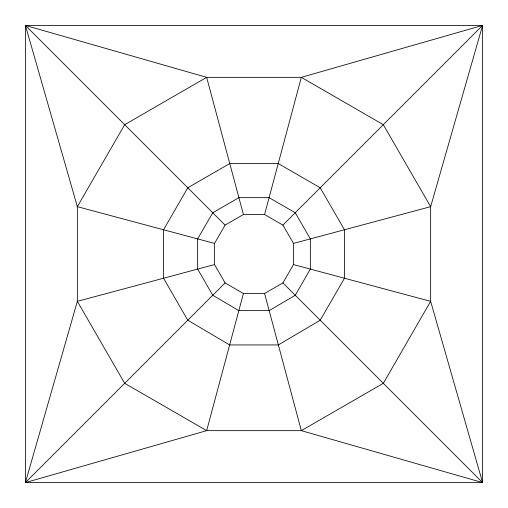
<?xml version="1.0" encoding="UTF-8"?>
<svg xmlns="http://www.w3.org/2000/svg" width="508" height="508" viewBox="0 0 508 508"><rect width="100%" height="100%" fill="white"/><g stroke="black" fill="none" stroke-linecap="round" stroke-linejoin="round"><path stroke-width="0.76" d="M243.421 293.491L206.667 430.651L25.4 482.6L25.4 25.4L482.6 25.4L482.6 482.6L25.4 482.6L77.349 301.333L77.349 206.667L25.4 25.4L206.667 77.349L301.333 77.349L482.6 25.4L430.651 206.667L430.651 301.333L482.6 482.6L301.333 430.651L206.667 430.651L124.682 383.318L77.349 301.333L214.509 264.579L214.509 243.421L225.095 225.095L243.421 214.509L264.579 214.509L282.905 225.095L293.491 243.421L293.491 264.579L282.905 282.905L264.579 293.491L243.421 293.491L225.095 282.905L214.509 264.579M264.579 214.509L301.333 77.349L383.318 124.682L430.651 206.667L293.491 243.421M25.4 482.6L225.095 282.905M282.905 225.095L482.6 25.4M214.509 243.421L77.349 206.667L124.682 124.682L206.667 77.349L243.421 214.509M293.491 264.579L430.651 301.333L383.318 383.318L301.333 430.651L264.579 293.491M25.4 25.4L225.095 225.095M282.905 282.905L482.6 482.6M187.782 187.782L163.538 229.762L163.538 278.238L187.782 320.218L229.635 344.926L278.365 344.926L320.218 320.218L344.462 278.238L344.462 229.762L320.218 187.782L278.238 163.538L229.762 163.538L187.782 187.782M212.75 212.75L197.656 238.9L197.656 269.1L212.75 295.25L238.824 310.636L269.176 310.636L295.25 295.25L310.344 269.1L310.344 238.9L295.25 212.75L269.1 197.656L238.9 197.656L212.75 212.75"/></g></svg>
